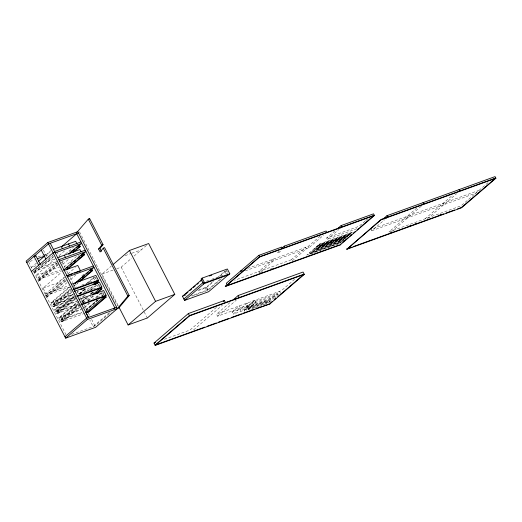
<?xml version="1.0" encoding="UTF-8"?>
<svg xmlns="http://www.w3.org/2000/svg" width="522" height="522" viewBox="0 0 522 522"><rect width="100%" height="100%" fill="white"/><g stroke="black" fill="none" stroke-linecap="round" stroke-linejoin="round"><path stroke-width="0.39" stroke-dasharray="2.61 1.96" d="M36.638 262.918L31.431 267.394L35.94 265.763M45.897 254.964L51.097 250.495M53.512 256.941L35.822 272.145L34.622 272.582L33.917 271.205L53.433 254.429M33.917 271.205L35.118 270.774L52.807 255.571M34.622 272.582L53.531 256.328M55.919 258.246L35.672 275.642L59.691 266.951M59.136 255.545L64.656 250.801M57.329 260.993L37.082 278.389L60.487 269.926M65.452 254.077L73.432 247.219M69.511 251.787L72.525 249.196M57.674 262.677L37.793 279.766L61.191 271.303M58.36 264.667L40.057 280.392L38.856 280.829L38.152 279.453L39.352 279.022L57.048 263.819M38.856 280.829L58.379 264.054M61.289 262.814L64.343 260.191M62.757 264.315L69.504 258.52M64.173 267.068L76.44 256.524M70.131 263.14L71.938 261.587M77.967 256.406L79.174 255.369M67.09 282.565L60.343 288.366L45.929 293.579L43.104 288.079L61.511 272.262M43.104 288.079L57.518 282.865L64.265 277.065M67.945 273.9L75.312 267.577M64.487 277.626L45.205 294.199L68.61 285.73M66.372 280.568L47.463 296.822L46.262 297.259L45.551 295.883L65.198 279.002M45.551 295.883L46.752 295.445L65.054 279.72M46.262 297.259L65.779 280.484M70.77 279.4L75.677 275.185M81.876 275.838L84.283 273.769M76.388 298.401L53.12 306.819L50.999 302.695L69.302 286.969M71.116 286.01L52.2 302.264L53.616 305.011L70.698 290.33M72.936 285.495L74.163 284.444M71.977 292.105L55.821 305.99L54.621 306.421L53.205 303.673L70.561 288.764M73.674 286.252L77.334 283.107M53.205 303.673L54.405 303.236L70.561 289.358M73.041 287.387L77.922 283.198M71.938 288.673L52.415 305.448L74.489 297.462M53.12 306.819L72.643 290.043M54.621 306.421L71.971 291.511M80.669 305.005L56.65 313.696L54.536 309.572L72.832 293.84M72.812 294.454L55.737 309.135L57.146 311.882L74.228 297.207M86.632 283.433L93.34 277.665L94.541 277.234L95.957 279.981M76.851 292.437L78.678 290.865M88.44 282.474L94.541 277.234M75.507 298.975L59.351 312.861L58.151 313.298L56.735 310.544L74.091 295.635M56.735 310.544L57.935 310.114L74.091 296.228M75.468 295.543L55.945 312.319L78.463 304.176M118.168 305.618L101.973 274.102L111.173 266.194M78.894 294.049L84.995 288.803M79.024 294.036L85.008 288.894M56.65 313.696L76.173 296.92M80.094 293.612L86.195 288.372M80.225 293.599L86.208 288.457M58.151 313.298L75.501 298.382M83.853 292.366L90.56 286.598M86.424 291.641L93.001 285.984M87.624 291.211L94.201 285.554M82.235 297.122L84.675 295.028M90.162 290.304L96.263 285.064M84.91 313.252L60.891 321.943L58.771 317.82L77.073 302.088M83.435 296.685L86.482 294.069M91.363 289.873L96.857 285.156M78.887 301.129L59.971 317.383L61.387 320.13L78.47 305.455M79.749 307.223L63.593 321.108L62.386 321.539L60.976 318.792L78.326 303.882M116.752 268.752L121.189 267.147L131.616 258.188M134.069 256.08L146.852 245.092M81.817 301.442L85.477 298.297M90.358 294.101L92.185 292.529M60.976 318.792L62.177 318.361L78.333 304.476M83.37 304.169L81.961 301.422L85.549 298.336M90.332 294.225L92.727 292.17M79.709 303.791L60.187 320.567L82.254 312.58M81.797 302.055L87.285 297.338M91.559 293.671L93.999 291.576M81.961 301.422L83.161 300.992L87.35 297.39M91.533 293.788L93.927 291.733M60.891 321.943L80.414 305.161M83.109 302.91L91.043 296.091M62.386 321.539L79.742 306.629M87.559 300.574L94.143 294.917M88.159 300.652L94.743 294.995M84.029 307.465L88.91 303.275M95.624 297.507L101.111 292.79L102.312 292.353L103.728 295.1M84.623 307.556L90.11 302.838M96.211 297.592L102.312 292.353M86.052 309.69L97.033 300.254M86.9 311.047L86.195 309.67L97.562 299.902M102.351 295.785L103.552 294.76M86.032 310.303L98.847 299.295M98.169 299.98L87.396 309.233L86.195 309.67M109.444 312.58L93.177 326.563L89.843 320.077M71.71 334.328L94.978 325.911L111.245 311.934M212.617 281.743L205.296 288.033L206.712 290.787L220.127 279.25M217.498 277.547L224.819 271.257L226.019 270.827L227.435 273.574L225.928 274.115M197.845 290.728L206.497 287.602L213.818 281.306M219.919 276.066L226.019 270.827M221.335 278.813L207.913 290.349L190.308 296.718M279.368 251.043L276.96 253.111L279.531 252.178L281.338 250.625M216.421 307.354L190.047 330.015L163.986 339.444M193.564 329.969L222.385 305.2M278.611 294.127L217.57 316.208L216.513 314.146L230.372 302.238M217.57 316.208L236.251 300.157M291.172 259.832L305.631 247.408L306.342 248.779L291.876 261.209L291.172 259.832L234.613 280.288M247.663 268.373L308.032 246.534L320.084 236.179M232.101 312.104L239.33 305.892L240.388 307.954L233.158 314.166L232.101 312.104L247.715 306.46L254.945 300.248L256.002 302.31L248.772 308.522L233.158 314.166M245.262 270.872L308.743 247.911L323.803 234.965M352.219 232.173L319.797 243.904L306.779 255.088L339.202 243.356L352.219 232.173L352.924 233.549M356.78 228.734L327.366 239.376L326.661 237.999L335.098 230.75M247.108 307.575L268.726 299.758L269.783 301.82L248.165 309.637L246.749 306.988L254.344 300.463L255.402 302.525L247.813 309.05L273.032 299.928M244.922 311.438L244.218 310.061L248.55 306.336L249.614 308.398L247.2 310.466M351.417 234.091L320.501 245.275L310.375 253.979L309.67 252.602L342.099 240.87M327.366 239.376L338.817 229.536M244.218 310.061L265.828 302.245L270.168 298.519L271.231 300.581L268.817 302.649M294.623 279.296L281.365 290.689L216.513 314.146M365.113 221.093L359.09 226.274L326.661 237.999M365.713 220.578L367.521 219.025M479.144 190.282L371.057 229.38L371.768 230.757L384.616 219.716M416.876 207.939L389.014 231.885L461.07 205.818L488.931 181.871M391.526 231.703L421.254 206.157M425.038 218.848L452.907 194.902M427.557 218.672L456.672 193.649M38.113 256.831L42.615 255.199M43.365 254.932L51.619 251.943M29.806 261.463L34.315 259.832M45.571 255.76L50.073 254.129M42.693 263.323L54.699 258.977M35.848 269.058L56.865 261.457M33.552 271.518L56.957 263.055M125.169 255.63L131.081 253.496M131.825 253.229L141.429 249.751M101.973 274.102L113.059 270.089M45.916 295.569L69.315 287.107M74.189 287.857L78.691 286.226M81.693 285.142L88.446 282.696M89.197 282.428L92.955 281.071M74.9 293.514L53.29 301.331L54.699 304.078L74.078 297.07M50.999 302.695L73.073 294.715M99.31 286.513L100.511 286.076M79.22 294.186L86.724 291.472M89.732 290.382L95.735 288.209M79.84 297.299L81.04 296.868M77.693 300.652L56.82 308.202L58.229 310.955L78.359 303.673M54.536 309.572L76.603 301.585M82.711 302.701L84.962 301.892M87.964 300.803L93.967 298.63M96.968 297.547L102.978 295.374M82.672 308.632L61.054 316.449L62.47 319.203L81.85 312.189M58.771 317.82L80.845 309.833M206.418 281.175L208.669 280.36M211.671 279.277L217.674 277.104M220.675 276.014L222.927 275.205M350.053 234.039L317.624 245.764L318.329 247.141L347.743 236.505M349.329 234.659L316.9 246.391L317.611 247.761L345.512 237.673M348.605 235.278L316.175 247.01L316.887 248.387L345.538 238.019M349.185 235.259L319.777 245.901L319.072 244.524L351.495 232.792L352.2 234.169M198.928 289.801L206.379 287.1L207.795 289.854L191.391 295.785M347.88 235.905L315.458 247.63L316.162 249.007L344.82 238.639M348.461 235.885L319.053 246.521L318.348 245.144L350.771 233.419L351.482 234.789M183.679 295.857L187.405 294.506M346.438 237.145L314.009 248.877L314.714 250.247L344.122 239.611M344.944 240.035L313.272 251.493L312.561 250.116L344.99 238.384L345.694 239.761M371.768 230.757L476.788 192.768M343.496 241.275L311.823 252.733L311.119 251.363L343.541 239.631L344.252 241.007M311.132 253.705L340.54 243.063M260.21 272.667L263.975 271.303M270.761 268.843L273.026 268.027M246.749 306.988L277.326 295.857M274.8 298.029L250.345 306.877L249.281 304.815M251.193 309.265L254.175 308.189M254.919 307.915L266.103 303.869M443.119 203.319L443.824 204.689M407.088 216.349L407.793 217.726M341.355 243.493L340.651 242.117L308.228 253.842L308.933 255.219M319.797 243.904L320.501 245.275M308.032 246.534L308.743 247.911M280.621 293.403L279.564 291.341L271.969 297.866L272.68 299.236M278.089 295.576L277.032 293.514L251.813 302.636L252.87 304.698M274.5 295.687L275.564 297.749M268.341 303.067L267.277 301.005L245.66 308.822L246.723 310.884M265.828 302.245L266.54 303.621M247.715 306.46L248.772 308.522M226.267 269.92L228.029 273.352M224.819 271.257L226.228 274.004M206.497 287.602L208.617 291.726M121.189 267.147L147.321 318.009M79.52 231.827L117.6 305.918M95.141 277.012L96.557 279.766M98.671 283.89L99.735 285.952M102.56 291.446L104.328 294.884M98.077 284.105L99.487 286.852L98.286 287.289L97.229 285.227M93.34 277.665L94.756 280.418M101.111 292.79L102.527 295.537M83.161 300.992L83.866 302.362M56.833 251.689L60.16 258.175M62.014 261.776L64.976 267.545M66.829 271.146L68.31 274.024M70.163 277.632L72.754 282.676M73.126 283.394L74.979 286.996M77.197 291.322L78.678 294.206M80.903 298.525L83.122 302.851M83.494 303.576L86.828 310.055M88.309 312.939L89.791 315.823M91.644 319.425L94.978 325.911M43.424 250.155L46.954 257.026M57.518 282.865L60.343 288.366M44.076 272.601L45.492 275.348M54.405 303.236L55.821 305.99M57.935 310.114L59.351 312.861M62.177 318.361L63.593 321.108M35.118 270.774L35.822 272.145M39.352 279.022L40.057 280.392M46.752 295.445L47.463 296.822M28.606 261.894L32.494 269.456M33.571 271.551L66.013 334.687M273.208 259.134L258.749 271.564L259.454 272.934L273.913 260.511L273.208 259.134M247.134 303.067L239.905 309.285L240.968 311.347L248.198 305.129L247.134 303.067"/><path stroke-width="0.78" d="M65.661 338.145L95.683 327.287L117.372 308.646L77.817 231.67L47.789 242.534L26.1 261.176L65.661 338.145L87.35 319.503L118.709 308.078L129.202 295.543L104.576 247.63L103.239 248.198L100.094 251.956L98.58 249.014L99.917 248.446L103.062 244.681L89.64 218.568L88.303 219.136L76.61 232.708M88.642 219.762L89.64 218.568M98.58 249.014L101.725 245.255L103.062 244.681M117.372 308.646L127.864 296.111L129.202 295.543M26.805 262.546L48.5 243.904L78.522 233.047M34.635 256.72L35.835 255.682L40.429 264.615M38.374 261.431L44.735 255.963M31.398 271.486L53.087 252.844L54.888 252.191M61.655 246.645L76.721 233.699L114.866 307.921L113.659 308.959M68.532 254.005L78.293 245.621L79.494 245.183L80.205 246.56L73.491 252.328M69.015 254.194L72.023 251.604M72.786 250.952L74.613 249.379M76.447 247.806L81.667 243.324L55.241 252.876M72.897 252.237L78.998 246.991L80.205 246.56M63.619 270.115L82.535 253.868L83.735 253.431L84.44 254.808L67.358 269.482M66.62 268.138L67.873 267.062M70.235 265.032L72.043 263.479M73.85 261.927L75.657 260.367M77.465 258.814L79.879 256.746M81.086 255.708L85.902 251.565L59.482 261.124M66.157 269.92L83.239 255.238L84.44 254.808M74.796 283.302L90.658 269.672L91.859 269.241L92.564 270.611L80.362 281.097M75.351 283.426L77.758 281.358M78.437 280.771L80.877 278.676M82.098 277.626L84.538 275.531M86.365 273.959L88.198 272.386M90.025 270.814L94.025 267.375L67.606 276.934M78.554 282.056L91.363 271.048L92.564 270.611M113.013 264.608L129.443 250.488L148.659 243.539L174.798 294.395L147.321 318.009L128.105 324.958L118.905 307.047M93.001 284.503L96.661 281.358M71.416 284.242L95.872 275.394L98.345 280.203L97.262 281.136L73.569 289.71M94.795 284.444L97.19 282.389L98.39 281.952L97.686 280.582M96.596 283.498L98.39 281.952M92.263 295.047L100.191 288.229M74.183 291.393L99.408 282.265L101.875 287.08L100.792 288.013L77.674 296.372M94.736 294.401L100.72 289.26L101.927 288.823L101.216 287.452M97.138 292.94L101.927 288.823M85.517 312.73L104.433 296.476M79.187 299.36L103.643 290.513L106.116 295.328L105.033 296.261L81.341 304.828M86.9 311.047L87.611 312.417L104.961 297.507L106.162 297.07L105.105 295.008M106.162 297.07L88.812 311.986L87.611 312.417M64.95 336.775L86.645 318.133L116.667 307.269M128.105 324.958L155.582 301.344L174.798 294.395M202.131 278.109L201.048 279.042L203.521 283.851L228.74 274.729L229.824 273.796L227.351 268.987L202.131 278.109L204.604 282.917L203.521 283.851M228.14 274.95L208.617 291.726L184.599 300.411L182.478 296.287L202.001 279.511M184.762 294.923L182.478 296.287M185.512 294.284L187.953 292.183M189.78 290.61L191.613 289.038M193.44 287.465L195.267 285.893M197.101 284.32L198.321 283.27M200.761 281.175L201.981 280.125M183.894 299.034L203.41 282.258M184.599 300.411L204.122 283.635M233.386 299.648L238.202 295.504L303.054 272.047L304.254 274.383L269.913 303.902L155.223 345.388L154.023 343.052L188.364 313.533L224.395 300.502L225.452 302.564M282.382 248.452L281.678 247.076L258.86 255.33L226.32 283.289L227.024 284.666M155.223 345.388L189.564 315.869L304.254 274.383M337.506 228.682L341.12 225.576L373.55 213.844L374.398 215.495L340.05 245.007L225.36 286.493L259.565 256.707L374.254 215.221L359.795 227.644M225.36 286.493L259.708 256.981L374.398 215.495M281.834 248.218L284.249 246.149L326.113 231.005L326.818 232.375M223.168 301.559L224.395 300.502M340.625 227.983L341.832 226.946L341.12 225.576M270.383 303.099L272.223 301.514M274.063 299.935L275.903 298.356M277.743 296.77L304.117 274.109L189.421 315.595L155.08 345.114L204.781 327.131M340.873 243.904L340.05 245.007M342.804 242.247L344.252 241.007M344.729 240.59L348.109 237.693M349.727 236.303L351.56 234.717M353.401 233.138L355.241 231.559M357.081 229.974L358.921 228.395M383.298 218.868L386.965 215.71L495.052 176.612L495.9 178.263L461.559 207.776L346.862 249.262L381.067 219.475L495.756 177.989M346.862 249.262L381.21 219.749L495.9 178.263M386.45 218.137L387.67 217.087L386.965 215.71M457.592 208.885L461.415 207.502L493.923 179.568M35.835 255.682L34.034 256.335L38.628 265.267M53.159 249.464L75.697 241.308L77.112 244.055M54.536 251.506L80.956 241.947M37.316 258.749L44.82 256.034M57.446 257.692L79.938 249.555L80.995 251.617M58.777 259.747L85.197 250.195M64.108 270.409L77.765 265.47L80.59 270.964L74.522 273.163M66.901 275.557L93.321 265.998M66.933 275.903L72.245 273.985M73.126 289.332L98.345 280.203M80.74 289.56L84.564 288.177M93.738 284.862L97.555 283.479M76.656 296.202L101.875 287.08M96.446 293.658L98.736 292.829M80.897 304.45L106.116 295.328M209.452 276.001L211.743 275.172M204.604 282.917L229.824 273.796M242.312 270.311L240.779 270.866L241.49 272.236M225.217 286.219L339.156 245.007M389.719 233.256L392.015 232.427M408.119 226.6L410.416 225.772M414.246 224.382L416.549 223.553M438.78 215.514L441.077 214.679M346.725 248.987L352.076 247.056M353.603 246.501L443.831 213.863M446.121 213.035L454.531 209.994M154.023 343.052L155.556 342.497M207.071 326.302L216.252 322.988M218.542 322.152L228.479 318.557M231.54 317.454L241.484 313.859M243.011 313.304L254.482 309.154M256.008 308.6L269.913 303.902M459.021 189.649L459.732 191.019M422.996 202.68L423.701 204.056M284.249 246.149L284.953 247.519M258.86 255.33L259.708 256.981M238.202 295.504L239.265 297.566M188.364 313.533L189.564 315.869M129.443 250.488L155.582 301.344M88.303 219.136L101.725 245.255M103.239 248.198L127.864 296.111M99.917 248.446L101.431 251.389M78.293 245.621L78.998 246.991M82.535 253.868L83.239 255.238M90.658 269.672L91.363 271.048M96.485 281.012L97.19 282.389M100.015 287.883L100.72 289.26M104.256 296.131L104.961 297.507M68.493 243.918L69.55 245.979M61.289 246.521L62.346 248.583M64.323 255.206L65.38 257.268M85.765 312.149L88.733 317.918M50.301 243.259L88.446 317.48M47.789 242.534L87.35 319.503M41.264 250.123L45.858 259.056"/></g></svg>
